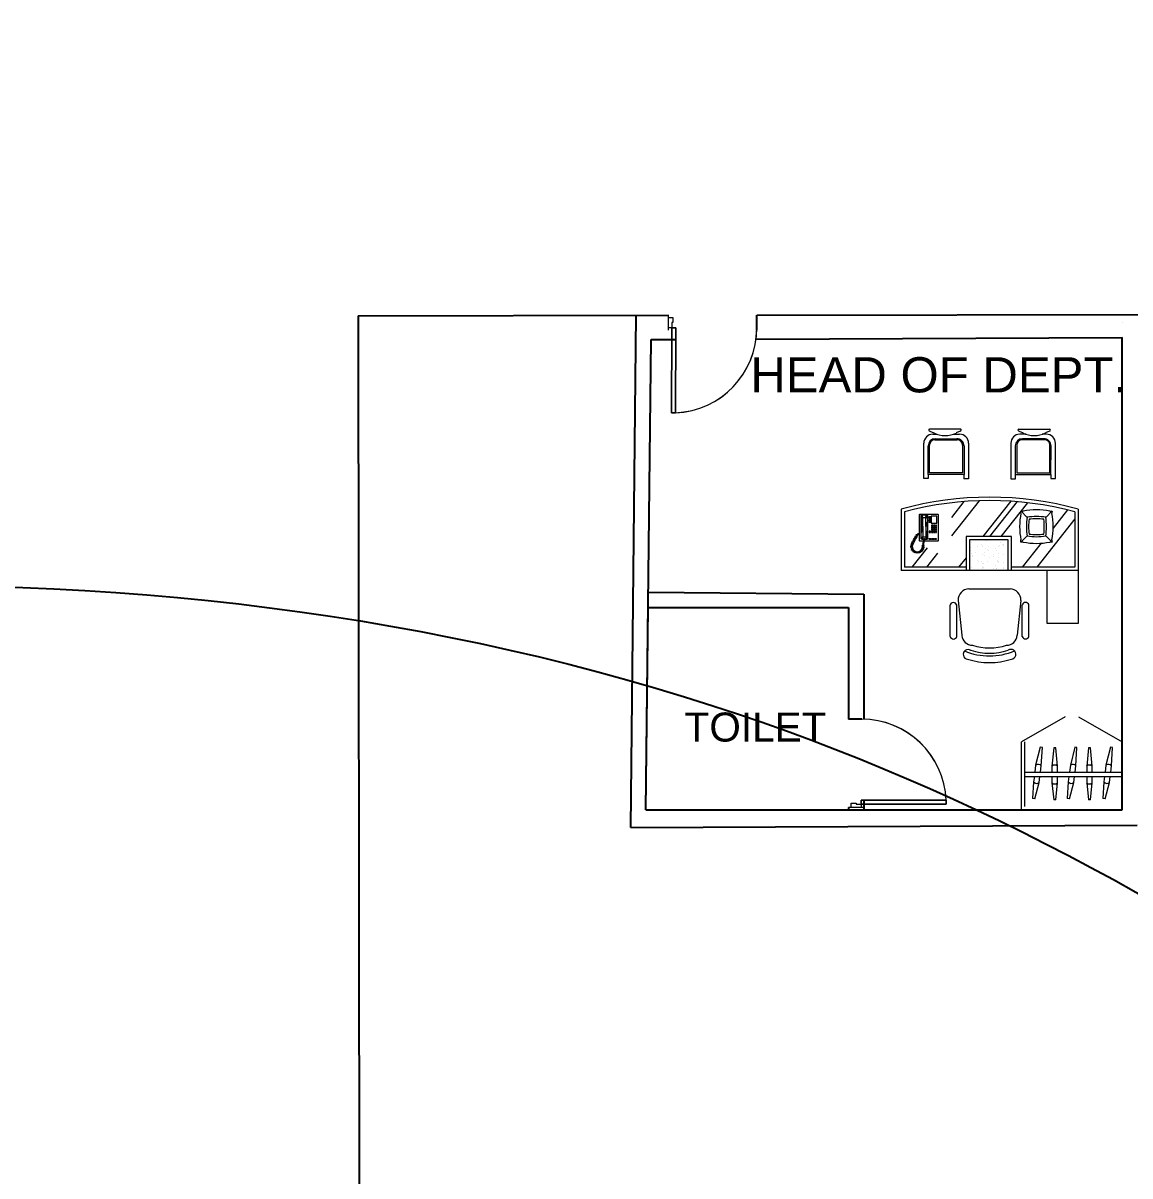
# Model space of a CAD drawing. Header units: millimetres. Extents: x 586 to 1010, y 369 to 668.
# Drawn here: x 705.12 to 716.05, y 551.94 to 563.32 of the extents above; entities that cross this region are included whole.
import ezdxf

# ---------------------------------------------------------------- set-up
doc = ezdxf.new("R2010")
doc.units = ezdxf.units.MM
doc.layers.add('finiture', color=7, linetype='Continuous', lineweight=20)
doc.layers.add('plan line', color=7, linetype='Continuous', lineweight=15)
doc.styles.get("Standard").update_dxf_attribs({"font": 'arial.ttf'})

msp = doc.modelspace()

# ---------------------------------------------------------------- linework, layer by layer
at = {"lineweight": 25}
for p, q in [((708.432, 560.434), (711.497, 560.438)), ((708.432, 560.434), (708.449, 546.09)), ((711.125, 555.379), (711.178, 560.438)), ((712.367, 560.44), (716.339, 560.445)), ((712.367, 560.29), (712.367, 560.44)), ((715.974, 560.369), (715.974, 560.37)), ((711.274, 555.553), (711.326, 560.198)), ((711.326, 560.198), (711.568, 560.2)), ((712.361, 560.203), (715.974, 560.219)), ((715.974, 555.553), (715.974, 560.219)), ((711.297, 557.703), (713.425, 557.685)), ((713.425, 557.685), (713.425, 556.45)), ((711.274, 555.553), (711.297, 557.553)), ((711.297, 557.553), (713.274, 557.553)), ((713.274, 557.553), (713.274, 556.45)), ((713.404, 556.45), (713.274, 556.45)), ((713.274, 555.579), (713.274, 555.553)), ((713.424, 555.65), (713.424, 555.553)), ((711.274, 555.553), (715.974, 555.553)), ((711.125, 555.379), (716.124, 555.403))]:
    msp.add_line(p, q, dxfattribs=at)
at = {"color": 254, "lineweight": 25}
for points in [[(671.712, 620.709), (706.735, 621.773), (754.26, 613.83), (814.661, 600.148), (855.757, 598.01), (895.067, 567.065), (920.01, 542.018), (952.008, 521.248), (977.223, 504.653), (979.635, 479.234), (986.344, 463.855), (988.798, 462.385)], [(654.944, 595.472), (670.267, 587.317), (714.302, 595.165), (787.089, 595.165), (819.394, 580.944), (821.03, 562.85), (813.491, 552.788), (808.734, 539.671), (796.407, 534.706), (791.022, 527.249), (791.022, 507.547), (797.301, 476.527), (814.975, 463.89), (836.148, 474.682), (874.022, 478.588), (885.729, 462.733), (863.004, 436.079), (845.789, 420.685), (845.104, 408.675)], [(639.207, 583.438), (644.727, 575.638), (657.796, 553.44), (668.404, 543.929), (682.518, 548.731), (692.984, 555.478), (711.934, 556.583), (734.346, 532.133), (750.593, 477.748), (754.137, 444.164), (776.466, 425.447), (782.617, 412.235)]]:
    msp.add_spline(points, degree=3, dxfattribs=at)
at = {"layer": 'finiture'}
for p, q in [((714.378, 559.315), (714.075, 559.315)), ((714.076, 559.295), (714.115, 559.276)), ((714.105, 559.264), (714.149, 559.264)), ((714.307, 559.264), (714.37, 559.264)), ((714.376, 559.295), (714.337, 559.276)), ((714.956, 559.315), (715.259, 559.315)), ((714.957, 559.295), (714.996, 559.276)), ((715.026, 559.263), (714.964, 559.263)), ((715.228, 559.263), (715.185, 559.263)), ((715.257, 559.295), (715.218, 559.276)), ((714.017, 558.825), (714.017, 559.175)), ((714.061, 558.867), (714.061, 559.149)), ((714.072, 558.882), (714.072, 559.156)), ((714.125, 559.209), (714.346, 559.209)), ((714.131, 559.219), (714.343, 559.219)), ((714.399, 559.156), (714.399, 558.882)), ((714.414, 559.149), (714.414, 558.867)), ((714.458, 559.175), (714.458, 558.823)), ((714.876, 559.175), (714.876, 558.823)), ((714.92, 559.149), (714.92, 558.867)), ((714.935, 559.156), (714.934, 558.882)), ((715.209, 559.209), (714.987, 559.209)), ((715.202, 559.219), (714.99, 559.219)), ((715.262, 558.882), (715.262, 559.156)), ((715.272, 558.867), (715.273, 559.149)), ((715.317, 558.825), (715.317, 559.175)), ((714.399, 558.882), (714.072, 558.882)), ((714.934, 558.882), (715.262, 558.882)), ((714.061, 558.825), (714.017, 558.825)), ((714.061, 558.867), (714.061, 558.825)), ((714.414, 558.867), (714.061, 558.867)), ((714.458, 558.823), (714.412, 558.823)), ((714.413, 558.867), (714.413, 558.823)), ((714.876, 558.823), (714.921, 558.823)), ((714.92, 558.867), (714.92, 558.823)), ((714.92, 558.867), (715.272, 558.867)), ((715.272, 558.867), (715.272, 558.825)), ((715.272, 558.825), (715.317, 558.825)), ((714.562, 558.607), (714.289, 558.261)), ((714.412, 558.599), (714.289, 558.443)), ((714.875, 558.602), (714.6, 558.254)), ((714.937, 558.598), (714.666, 558.254)), ((715.04, 558.587), (714.777, 558.254)), ((713.792, 558.524), (713.792, 557.917)), ((713.825, 558.498), (713.825, 557.95)), ((713.975, 558.471), (713.972, 558.468)), ((713.972, 558.468), (713.972, 558.215)), ((714.159, 558.471), (713.975, 558.471)), ((713.996, 558.466), (713.986, 558.457)), ((713.986, 558.457), (713.986, 558.237)), ((713.992, 558.46), (713.99, 558.453)), ((713.99, 558.453), (713.99, 558.403)), ((713.99, 558.453), (714.007, 558.436)), ((713.999, 558.464), (713.992, 558.46)), ((714.051, 558.466), (713.996, 558.466)), ((714.008, 558.44), (713.999, 558.464)), ((714.043, 558.464), (713.999, 558.464)), ((714.007, 558.436), (714.008, 558.44)), ((714.007, 558.354), (714.007, 558.436)), ((714.008, 558.44), (714.034, 558.44)), ((714.034, 558.44), (714.043, 558.464)), ((714.036, 558.436), (714.034, 558.44)), ((714.052, 558.453), (714.036, 558.436)), ((714.036, 558.354), (714.036, 558.436)), ((714.043, 558.464), (714.051, 558.46)), ((714.058, 558.457), (714.051, 558.466)), ((714.051, 558.46), (714.052, 558.453)), ((714.052, 558.453), (714.052, 558.403)), ((714.058, 558.235), (714.058, 558.457)), ((714.071, 558.451), (714.085, 558.451)), ((714.071, 558.446), (714.071, 558.451)), ((714.085, 558.446), (714.071, 558.446)), ((714.071, 558.44), (714.085, 558.44)), ((714.071, 558.435), (714.071, 558.44)), ((714.085, 558.435), (714.071, 558.435)), ((714.071, 558.429), (714.085, 558.429)), ((714.071, 558.424), (714.071, 558.429)), ((714.085, 558.451), (714.085, 558.446)), ((714.085, 558.44), (714.085, 558.435)), ((714.085, 558.429), (714.085, 558.424)), ((714.091, 558.455), (714.091, 558.387)), ((714.144, 558.455), (714.091, 558.455)), ((714.144, 558.387), (714.144, 558.455)), ((714.162, 558.468), (714.159, 558.471)), ((714.162, 558.215), (714.162, 558.468)), ((715.036, 558.443), (714.974, 558.506)), ((715.509, 558.428), (715.132, 557.95)), ((715.283, 558.506), (715.221, 558.443)), ((715.436, 558.517), (715.294, 558.337)), ((715.509, 558.498), (715.509, 557.95)), ((715.542, 558.524), (715.542, 557.917)), ((713.99, 558.403), (713.994, 558.394)), ((713.994, 558.394), (713.999, 558.385)), ((713.999, 558.385), (714.001, 558.372)), ((713.999, 558.306), (714.001, 558.319)), ((714.001, 558.372), (714.001, 558.354)), ((714.001, 558.319), (714.001, 558.354)), ((714.007, 558.354), (714.007, 558.255)), ((714.036, 558.354), (714.036, 558.255)), ((714.043, 558.385), (714.041, 558.372)), ((714.041, 558.372), (714.041, 558.354)), ((714.041, 558.319), (714.041, 558.354)), ((714.043, 558.306), (714.041, 558.319)), ((714.049, 558.394), (714.043, 558.385)), ((714.052, 558.403), (714.049, 558.394)), ((714.085, 558.424), (714.071, 558.424)), ((714.071, 558.413), (714.071, 558.418)), ((714.071, 558.418), (714.085, 558.418)), ((714.085, 558.413), (714.071, 558.413)), ((714.071, 558.402), (714.071, 558.407)), ((714.071, 558.407), (714.085, 558.407)), ((714.085, 558.402), (714.071, 558.402)), ((714.071, 558.396), (714.085, 558.396)), ((714.071, 558.391), (714.071, 558.396)), ((714.085, 558.391), (714.071, 558.391)), ((714.085, 558.418), (714.085, 558.413)), ((714.085, 558.407), (714.085, 558.402)), ((714.085, 558.396), (714.085, 558.391)), ((714.091, 558.387), (714.144, 558.387)), ((714.094, 558.365), (714.094, 558.354)), ((714.105, 558.365), (714.094, 558.365)), ((714.094, 558.354), (714.105, 558.354)), ((714.094, 558.345), (714.094, 558.334)), ((714.105, 558.345), (714.094, 558.345)), ((714.094, 558.334), (714.105, 558.334)), ((714.105, 558.325), (714.094, 558.325)), ((714.094, 558.325), (714.094, 558.314)), ((714.094, 558.314), (714.105, 558.314)), ((714.105, 558.354), (714.105, 558.365)), ((714.105, 558.334), (714.105, 558.345)), ((714.105, 558.314), (714.105, 558.325)), ((714.124, 558.365), (714.113, 558.365)), ((714.113, 558.365), (714.113, 558.354)), ((714.113, 558.354), (714.124, 558.354)), ((714.113, 558.345), (714.113, 558.334)), ((714.124, 558.345), (714.113, 558.345)), ((714.113, 558.334), (714.124, 558.334)), ((714.124, 558.325), (714.113, 558.325)), ((714.113, 558.325), (714.113, 558.314)), ((714.113, 558.314), (714.124, 558.314)), ((714.124, 558.354), (714.124, 558.365)), ((714.124, 558.334), (714.124, 558.345)), ((714.124, 558.314), (714.124, 558.325)), ((714.131, 558.365), (714.131, 558.354)), ((714.142, 558.365), (714.131, 558.365)), ((714.131, 558.354), (714.142, 558.354)), ((714.131, 558.345), (714.131, 558.334)), ((714.142, 558.345), (714.131, 558.345)), ((714.131, 558.334), (714.142, 558.334)), ((714.131, 558.325), (714.131, 558.314)), ((714.142, 558.325), (714.131, 558.325)), ((714.131, 558.314), (714.142, 558.314)), ((714.142, 558.354), (714.142, 558.365)), ((714.142, 558.334), (714.142, 558.345)), ((714.142, 558.314), (714.142, 558.325)), ((713.903, 558.203), (713.907, 558.209)), ((713.91, 558.192), (713.903, 558.203)), ((713.907, 558.209), (713.918, 558.206)), ((713.912, 558.216), (713.916, 558.223)), ((713.918, 558.206), (713.912, 558.216)), ((713.927, 558.213), (713.915, 558.192)), ((713.916, 558.223), (713.926, 558.22)), ((713.919, 558.229), (713.923, 558.237)), ((713.926, 558.22), (713.919, 558.229)), ((713.923, 558.237), (713.933, 558.232)), ((713.925, 558.241), (713.928, 558.247)), ((713.933, 558.232), (713.925, 558.241)), ((713.928, 558.217), (713.926, 558.216)), ((713.926, 558.216), (713.927, 558.213)), ((713.928, 558.247), (713.939, 558.243)), ((713.936, 558.232), (713.928, 558.217)), ((713.933, 558.254), (713.936, 558.26)), ((713.939, 558.243), (713.933, 558.254)), ((713.936, 558.26), (713.946, 558.257)), ((713.948, 558.252), (713.936, 558.232)), ((713.94, 558.266), (713.941, 558.27)), ((713.946, 558.257), (713.94, 558.266)), ((713.941, 558.27), (713.945, 558.272)), ((713.945, 558.272), (713.952, 558.272)), ((713.955, 558.263), (713.948, 558.252)), ((713.95, 558.267), (713.955, 558.263)), ((713.954, 558.267), (713.95, 558.267)), ((713.952, 558.272), (713.957, 558.279)), ((713.956, 558.269), (713.954, 558.267)), ((713.961, 558.273), (713.956, 558.269)), ((713.957, 558.279), (713.962, 558.282)), ((713.965, 558.276), (713.961, 558.273)), ((713.962, 558.282), (713.972, 558.283)), ((713.972, 558.277), (713.965, 558.276)), ((713.972, 558.215), (713.975, 558.211)), ((713.975, 558.211), (714.015, 558.211)), ((713.986, 558.237), (713.996, 558.226)), ((713.99, 558.288), (713.994, 558.297)), ((713.99, 558.239), (713.99, 558.288)), ((713.99, 558.239), (714.007, 558.255)), ((713.992, 558.231), (713.99, 558.239)), ((713.999, 558.228), (713.992, 558.231)), ((713.994, 558.297), (713.999, 558.306)), ((713.996, 558.226), (714.017, 558.226)), ((714.008, 558.252), (713.999, 558.228)), ((714.017, 558.228), (713.999, 558.228)), ((714.007, 558.255), (714.008, 558.252)), ((714.008, 558.252), (714.034, 558.252)), ((714.009, 558.189), (714.014, 558.207)), ((714.014, 558.207), (714.017, 558.219)), ((714.018, 558.199), (714.014, 558.181)), ((714.017, 558.219), (714.018, 558.233)), ((714.018, 558.233), (714.023, 558.233)), ((714.023, 558.217), (714.018, 558.199)), ((714.021, 558.211), (714.159, 558.211)), ((714.023, 558.233), (714.023, 558.217)), ((714.043, 558.228), (714.023, 558.228)), ((714.023, 558.226), (714.049, 558.226)), ((714.036, 558.255), (714.034, 558.252)), ((714.034, 558.252), (714.043, 558.228)), ((714.052, 558.239), (714.036, 558.255)), ((714.049, 558.297), (714.043, 558.306)), ((714.043, 558.228), (714.051, 558.231)), ((714.052, 558.288), (714.049, 558.297)), ((714.049, 558.226), (714.058, 558.235)), ((714.051, 558.231), (714.052, 558.239)), ((714.052, 558.239), (714.052, 558.288)), ((714.069, 558.305), (714.069, 558.294)), ((714.084, 558.305), (714.069, 558.305)), ((714.069, 558.294), (714.084, 558.294)), ((714.071, 558.235), (714.089, 558.235)), ((714.071, 558.224), (714.071, 558.235)), ((714.089, 558.224), (714.071, 558.224)), ((714.084, 558.294), (714.084, 558.305)), ((714.089, 558.235), (714.089, 558.224)), ((714.094, 558.305), (714.094, 558.294)), ((714.105, 558.305), (714.094, 558.305)), ((714.094, 558.294), (714.105, 558.294)), ((714.096, 558.235), (714.115, 558.235)), ((714.096, 558.224), (714.096, 558.235)), ((714.115, 558.224), (714.096, 558.224)), ((714.105, 558.294), (714.105, 558.305)), ((714.124, 558.305), (714.113, 558.305)), ((714.113, 558.305), (714.113, 558.294)), ((714.113, 558.294), (714.124, 558.294)), ((714.115, 558.235), (714.115, 558.224)), ((714.122, 558.235), (714.14, 558.235)), ((714.122, 558.224), (714.122, 558.235)), ((714.14, 558.224), (714.122, 558.224)), ((714.124, 558.294), (714.124, 558.305)), ((714.131, 558.305), (714.131, 558.294)), ((714.142, 558.305), (714.131, 558.305)), ((714.131, 558.294), (714.142, 558.294)), ((714.14, 558.235), (714.14, 558.224)), ((714.142, 558.294), (714.142, 558.305)), ((714.159, 558.211), (714.162, 558.215)), ((714.882, 558.254), (714.435, 558.254)), ((714.435, 558.254), (714.435, 557.917)), ((714.468, 558.221), (714.468, 557.917)), ((714.849, 558.221), (714.468, 558.221)), ((714.632, 558.215), (714.632, 558.215)), ((714.668, 558.218), (714.668, 558.218)), ((714.849, 557.917), (714.849, 558.221)), ((714.882, 557.917), (714.882, 558.254)), ((715.036, 558.259), (714.974, 558.197)), ((715.283, 558.197), (715.221, 558.259)), ((713.888, 558.153), (713.889, 558.162)), ((713.899, 558.15), (713.888, 558.153)), ((713.889, 558.162), (713.899, 558.162)), ((713.889, 558.144), (713.899, 558.15)), ((713.891, 558.137), (713.889, 558.144)), ((713.902, 558.137), (713.891, 558.137)), ((713.892, 558.17), (713.894, 558.178)), ((713.899, 558.162), (713.892, 558.17)), ((713.894, 558.178), (713.906, 558.178)), ((713.894, 558.127), (713.902, 558.137)), ((713.896, 558.12), (713.894, 558.127)), ((713.895, 558.182), (713.899, 558.193)), ((713.906, 558.178), (713.895, 558.182)), ((713.907, 558.123), (713.896, 558.12)), ((713.899, 558.193), (713.91, 558.192)), ((714.051, 558.142), (713.9, 557.95)), ((713.902, 558.113), (713.907, 558.123)), ((713.907, 558.108), (713.902, 558.113)), ((713.915, 558.192), (713.903, 558.157)), ((713.903, 558.157), (713.908, 558.129)), ((713.917, 558.113), (713.907, 558.108)), ((713.908, 558.129), (713.924, 558.113)), ((713.913, 558.103), (713.917, 558.113)), ((713.919, 558.098), (713.913, 558.103)), ((713.926, 558.107), (713.919, 558.098)), ((713.924, 558.113), (713.946, 558.104)), ((713.925, 558.096), (713.926, 558.107)), ((713.931, 558.093), (713.925, 558.096)), ((713.94, 558.101), (713.931, 558.093)), ((713.94, 558.091), (713.94, 558.101)), ((713.947, 558.089), (713.94, 558.091)), ((713.946, 558.104), (713.968, 558.106)), ((713.951, 558.101), (713.947, 558.089)), ((713.954, 558.09), (713.951, 558.101)), ((713.96, 558.091), (713.954, 558.09)), ((713.965, 558.101), (713.96, 558.091)), ((713.969, 558.091), (713.965, 558.101)), ((713.968, 558.106), (713.988, 558.116)), ((713.977, 558.093), (713.969, 558.091)), ((713.976, 558.105), (713.977, 558.093)), ((713.985, 558.098), (713.976, 558.105)), ((713.992, 558.102), (713.985, 558.098)), ((713.988, 558.116), (714.002, 558.134)), ((713.991, 558.112), (713.992, 558.102)), ((713.999, 558.106), (713.991, 558.112)), ((713.999, 558.123), (714.005, 558.113)), ((714.011, 558.121), (713.999, 558.123)), ((714.005, 558.113), (713.999, 558.106)), ((714.002, 558.166), (714.009, 558.171)), ((714.004, 558.157), (714.002, 558.166)), ((714.002, 558.134), (714.004, 558.157)), ((714.017, 558.138), (714.005, 558.137)), ((714.005, 558.137), (714.015, 558.129)), ((714.018, 558.157), (714.007, 558.155)), ((714.007, 558.155), (714.018, 558.148)), ((714.008, 558.18), (714.009, 558.189)), ((714.009, 558.171), (714.008, 558.18)), ((714.015, 558.129), (714.011, 558.121)), ((714.014, 558.172), (714.013, 558.17)), ((714.013, 558.17), (714.017, 558.166)), ((714.014, 558.181), (714.014, 558.172)), ((714.017, 558.166), (714.018, 558.157)), ((714.018, 558.148), (714.017, 558.138)), ((714.152, 558.088), (714.044, 557.95)), ((714.477, 558.118), (714.477, 558.118)), ((714.48, 558.146), (714.48, 558.146)), ((714.486, 558.191), (714.486, 558.191)), ((714.488, 558.084), (714.488, 558.084)), ((714.53, 558.091), (714.53, 558.091)), ((714.545, 558.159), (714.545, 558.159)), ((714.583, 558.179), (714.583, 558.179)), ((714.598, 558.156), (714.598, 558.156)), ((714.601, 558.169), (714.601, 558.169)), ((714.616, 558.095), (714.616, 558.095)), ((714.622, 558.14), (714.622, 558.14)), ((714.645, 558.122), (714.645, 558.122)), ((714.651, 558.155), (714.651, 558.155)), ((714.654, 558.111), (714.654, 558.111)), ((714.721, 558.135), (714.721, 558.135)), ((714.736, 558.111), (714.736, 558.111)), ((714.758, 558.152), (714.758, 558.152)), ((714.758, 558.089), (714.758, 558.089)), ((714.768, 558.164), (714.768, 558.164)), ((714.772, 558.193), (714.772, 558.193)), ((714.797, 558.174), (714.797, 558.174)), ((714.806, 558.174), (714.806, 558.174)), ((714.806, 558.164), (714.806, 558.164)), ((715.176, 558.187), (714.989, 557.95)), ((714.435, 558.044), (714.36, 557.95)), ((714.493, 558.069), (714.493, 558.069)), ((714.502, 558.059), (714.502, 558.059)), ((714.543, 558.014), (714.543, 558.014)), ((714.552, 558.004), (714.552, 558.004)), ((714.583, 558.007), (714.583, 558.007)), ((714.594, 558.081), (714.594, 558.081)), ((714.598, 557.984), (714.598, 557.984)), ((714.603, 557.992), (714.603, 557.992)), ((714.613, 558.067), (714.613, 558.067)), ((714.649, 558.011), (714.649, 558.011)), ((714.668, 558.047), (714.668, 558.047)), ((714.701, 558.077), (714.701, 558.077)), ((714.704, 558.056), (714.704, 558.056)), ((714.748, 558.009), (714.748, 558.009)), ((714.749, 558.016), (714.749, 558.016)), ((714.752, 558.045), (714.752, 558.045)), ((714.756, 558.007), (714.756, 558.007)), ((714.758, 557.998), (714.758, 557.998)), ((714.806, 558.002), (714.806, 558.002)), ((714.807, 558.074), (714.807, 558.074)), ((715.542, 557.917), (713.792, 557.917)), ((714.435, 557.95), (713.825, 557.95)), ((714.489, 557.943), (714.489, 557.943)), ((714.529, 557.919), (714.529, 557.919)), ((714.593, 557.918), (714.593, 557.918)), ((714.595, 557.94), (714.595, 557.94)), ((714.596, 557.956), (714.596, 557.956)), ((714.597, 557.947), (714.597, 557.947)), ((714.606, 557.946), (714.606, 557.946)), ((714.701, 557.936), (714.701, 557.936)), ((714.721, 557.963), (714.721, 557.963)), ((714.736, 557.94), (714.736, 557.94)), ((714.739, 557.941), (714.739, 557.941)), ((714.807, 557.933), (714.807, 557.933)), ((714.808, 557.944), (714.808, 557.944)), ((715.509, 557.95), (714.882, 557.95)), ((715.235, 557.395), (715.235, 557.917)), ((715.542, 557.917), (715.542, 557.395)), ((714.462, 557.736), (714.868, 557.736)), ((714.277, 557.267), (714.276, 557.577)), ((714.343, 557.267), (714.342, 557.577)), ((714.356, 557.622), (714.392, 557.278)), ((714.974, 557.622), (714.939, 557.278)), ((714.988, 557.267), (714.988, 557.577)), ((715.054, 557.267), (715.054, 557.578)), ((715.542, 557.395), (715.235, 557.395)), ((715.412, 556.474), (714.982, 556.226)), ((715.545, 556.474), (715.974, 556.226)), ((714.982, 555.553), (714.982, 556.226)), ((715.015, 555.586), (715.015, 556.226)), ((715.165, 556.172), (715.121, 555.995)), ((715.187, 556.169), (715.165, 556.172)), ((715.176, 555.988), (715.187, 556.169)), ((715.299, 556.167), (715.282, 555.986)), ((715.321, 556.167), (715.299, 556.167)), ((715.338, 555.986), (715.321, 556.167)), ((715.508, 556.172), (715.464, 555.995)), ((715.529, 556.169), (715.508, 556.172)), ((715.519, 555.988), (715.529, 556.169)), ((715.641, 556.167), (715.625, 555.986)), ((715.663, 556.167), (715.641, 556.167)), ((715.68, 555.986), (715.663, 556.167)), ((715.859, 556.172), (715.815, 555.995)), ((715.881, 556.169), (715.859, 556.172)), ((715.87, 555.988), (715.881, 556.169)), ((715.974, 555.553), (715.974, 556.226)), ((715.015, 555.928), (715.974, 555.928)), ((715.121, 555.995), (715.113, 555.928)), ((715.169, 555.928), (715.176, 555.988)), ((715.282, 555.986), (715.282, 555.928)), ((715.338, 555.928), (715.338, 555.986)), ((715.464, 555.995), (715.456, 555.928)), ((715.511, 555.928), (715.519, 555.988)), ((715.625, 555.986), (715.625, 555.928)), ((715.68, 555.928), (715.68, 555.986)), ((715.815, 555.995), (715.807, 555.928)), ((715.862, 555.928), (715.87, 555.988)), ((715.015, 555.884), (715.974, 555.884)), ((715.101, 555.831), (715.09, 555.665)), ((715.108, 555.884), (715.101, 555.831)), ((715.112, 555.662), (715.156, 555.824)), ((715.156, 555.824), (715.163, 555.884)), ((715.282, 555.878), (715.282, 555.821)), ((715.282, 555.821), (715.299, 555.655)), ((715.321, 555.655), (715.338, 555.821)), ((715.338, 555.821), (715.338, 555.884)), ((715.443, 555.831), (715.432, 555.665)), ((715.45, 555.884), (715.443, 555.831)), ((715.454, 555.662), (715.498, 555.824)), ((715.498, 555.824), (715.506, 555.884)), ((715.625, 555.884), (715.625, 555.821)), ((715.625, 555.821), (715.641, 555.655)), ((715.663, 555.655), (715.68, 555.821)), ((715.68, 555.821), (715.68, 555.884)), ((715.795, 555.831), (715.784, 555.665)), ((715.801, 555.884), (715.795, 555.831)), ((715.806, 555.662), (715.849, 555.824)), ((715.849, 555.824), (715.857, 555.884)), ((715.112, 555.662), (715.09, 555.665)), ((715.321, 555.655), (715.299, 555.655)), ((715.454, 555.662), (715.432, 555.665)), ((715.663, 555.655), (715.641, 555.655)), ((715.806, 555.662), (715.784, 555.665))]:
    msp.add_line(p, q, dxfattribs=at)
for centre, radius, start, end in [((714.105, 559.175), 0.0882, 89.9937, 179.9937), ((714.076, 559.305), 0.0108, 98.7846, 276.7353), ((714.227, 559.513), 0.262, 244.7232, 295.1065), ((714.37, 559.175), 0.0882, 359.9937, 89.9937), ((714.376, 559.305), 0.0108, 263.2522, 81.2029), ((714.964, 559.175), 0.0882, 89.9937, 179.9937), ((714.957, 559.305), 0.0108, 98.7846, 276.7353), ((715.106, 559.513), 0.262, 244.881, 295.2643), ((715.228, 559.175), 0.0882, 359.9937, 89.9937), ((715.257, 559.305), 0.0108, 263.2522, 81.2029), ((714.131, 559.149), 0.0706, 89.9937, 179.9937), ((714.125, 559.156), 0.0529, 89.9937, 179.9937), ((714.343, 559.149), 0.0706, 359.9937, 89.9937), ((714.346, 559.156), 0.0529, 359.9937, 89.9937), ((714.99, 559.149), 0.0706, 89.9937, 179.9937), ((714.987, 559.156), 0.0529, 89.9937, 179.9937), ((715.202, 559.149), 0.0706, 359.9937, 89.9937), ((715.209, 559.156), 0.0529, 359.9937, 89.9937), ((714.667, 555.349), 3.293, 74.5896, 105.4104), ((714.667, 555.349), 3.26, 75.0318, 104.9682), ((715.641, 558.351), 0.678, 168.8198, 191.1802), ((714.99, 558.555), 0.0522, 252.7055, 278.087), ((714.924, 558.49), 0.0522, 351.913, 17.2945), ((715.129, 557.839), 0.678, 78.8198, 101.1802), ((715.641, 558.351), 0.612, 171.3304, 188.6696), ((715.129, 557.839), 0.612, 81.3304, 98.6696), ((715.129, 557.839), 0.59, 82.922, 97.078), ((714.616, 558.351), 0.612, 351.3304, 8.6696), ((715.267, 558.555), 0.0522, 261.913, 287.2945), ((715.333, 558.49), 0.0522, 162.7055, 188.087), ((714.616, 558.351), 0.678, 348.8198, 11.1802), ((715.641, 558.351), 0.59, 172.922, 187.078), ((714.616, 558.351), 0.59, 352.922, 7.078), ((714.924, 558.212), 0.0522, 342.7055, 8.087), ((714.99, 558.147), 0.0522, 81.913, 107.2945), ((715.129, 558.864), 0.678, 258.8198, 281.1802), ((715.129, 558.864), 0.612, 261.3304, 278.6696), ((715.129, 558.864), 0.59, 262.922, 277.078), ((715.267, 558.147), 0.0522, 72.7055, 98.087), ((715.333, 558.212), 0.0522, 171.913, 197.2945), ((714.462, 557.63), 0.106, 90.0635, 184.4956), ((714.868, 557.63), 0.106, 355.6314, 90.0635), ((714.309, 557.567), 0.0345, 16.465, 163.6621), ((715.021, 557.568), 0.0345, 16.465, 163.6621), ((714.31, 557.276), 0.0345, 196.465, 343.6621), ((714.497, 557.286), 0.106, 184.4956, 270.0635), ((714.665, 557.702), 0.548, 252.1931, 287.9339), ((714.834, 557.286), 0.106, 270.0635, 355.6314), ((715.021, 557.277), 0.0345, 196.465, 343.6621), ((714.454, 557.09), 0.0482, 55.0309, 264.3694), ((714.665, 557.702), 0.628, 246.9795, 293.1475), ((714.665, 557.702), 0.601, 252.1931, 287.9339), ((714.878, 557.091), 0.0482, 275.7576, 125.0962), ((714.665, 557.716), 0.707, 252.1931, 287.9339), ((715.145, 555.963), 0.04, 39.2745, 126.4801), ((715.31, 555.957), 0.04, 46.3972, 133.6028), ((715.488, 555.963), 0.04, 39.2745, 126.4801), ((715.652, 555.957), 0.04, 46.3972, 133.6028), ((715.839, 555.963), 0.04, 39.2745, 126.4801), ((715.132, 555.856), 0.04, 219.2745, 306.4801), ((715.31, 555.85), 0.04, 226.3972, 313.6028), ((715.474, 555.856), 0.04, 219.2745, 306.4801), ((715.652, 555.85), 0.04, 226.3972, 313.6028), ((715.826, 555.856), 0.04, 219.2745, 306.4801)]:
    msp.add_arc(centre, radius, start, end, dxfattribs=at)
at = {"layer": 'plan line'}
for p, q in [((711.497, 560.29), (711.497, 560.44)), ((711.498, 560.416), (711.538, 560.416)), ((711.538, 560.366), (711.528, 560.366)), ((711.528, 560.366), (711.528, 560.316)), ((711.538, 560.416), (711.538, 560.366)), ((711.528, 560.316), (711.498, 560.316)), ((711.528, 560.316), (711.526, 559.476)), ((711.568, 560.316), (711.528, 560.316)), ((711.566, 559.476), (711.568, 560.316)), ((711.526, 559.476), (711.566, 559.476)), ((713.424, 555.579), (713.274, 555.579)), ((713.298, 555.58), (713.298, 555.62)), ((713.298, 555.62), (713.348, 555.62)), ((713.348, 555.62), (713.348, 555.61)), ((713.348, 555.61), (713.398, 555.61)), ((714.238, 555.649), (713.398, 555.65)), ((713.398, 555.65), (713.398, 555.61)), ((713.398, 555.61), (713.398, 555.58)), ((713.398, 555.61), (714.238, 555.609)), ((714.238, 555.609), (714.238, 555.649))]:
    msp.add_line(p, q, dxfattribs=at)
for points in [[(711.498, 560.416), (711.538, 560.416), (711.538, 560.366), (711.528, 560.366), (711.528, 560.316), (711.498, 560.316)], [(713.298, 555.58), (713.298, 555.62), (713.348, 555.62), (713.348, 555.61), (713.398, 555.61), (713.398, 555.58)]]:
    msp.add_lwpolyline(points, dxfattribs=at)
for points in [[(711.528, 560.316), (711.568, 560.316), (711.566, 559.476), (711.526, 559.476)], [(713.398, 555.61), (713.398, 555.65), (714.238, 555.649), (714.238, 555.609)]]:
    msp.add_lwpolyline(points, close=True, dxfattribs=at)
for points in [[(711.566, 559.476, 0.403785), (712.368, 560.315)], [(714.238, 555.649, 0.403785), (713.399, 556.45)]]:
    msp.add_lwpolyline(points, format="xyb", dxfattribs=at)
for centre, start, end in [((711.532, 560.31), 272.3305, 359.9316), ((713.403, 555.615), 2.3305, 89.9316)]:
    msp.add_arc(centre, 0.835, start, end, dxfattribs=at)

# ---------------------------------------------------------------- texts
at = {"lineweight": 25}
for s, height, p in [('HEAD OF DEPT.', 0.34729, (712.304, 559.677)), ('TOILET', 0.2864, (711.655, 556.229))]:
    msp.add_text(s, height=height, dxfattribs=at).set_placement(p)

doc.saveas('drawing.dxf')
